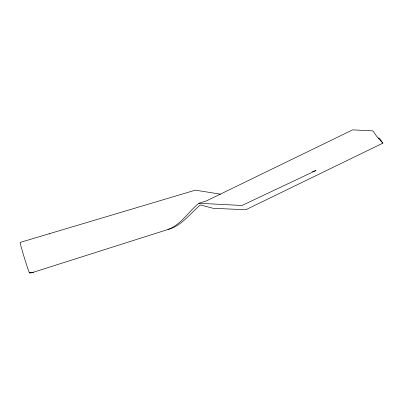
<?xml version="1.0" encoding="UTF-8"?>
<svg xmlns="http://www.w3.org/2000/svg" width="403" height="403" viewBox="0 0 403 403"><rect width="100%" height="100%" fill="white"/><g stroke="black" fill="none" stroke-linecap="round" stroke-linejoin="round"><path stroke-width="0.6" d="M49.186 234.022L49.398 233.695L195.384 190.151L220.532 194.175M167.9 229.509C181.622 226.018 189.979 213.545 200.397 204.946L213.071 208.291L245.785 209.751L382.85 143.161L376.442 135.982L372.961 130.899L352.665 129.862L206.467 200.89L198.906 203.273C188.317 211.696 181.053 224.753 167.9 229.509L33.555 272.196L29.731 273.138A16.256 0.519 72.9 0 0 29.585 272.363M49.398 233.695L20.2 242.405A16.256 0.519 72.9 0 0 23.5 254.968A16.256 0.519 72.9 0 0 29.303 272.655L33.555 272.196M312.436 171.723L315.992 170.494L241.966 205.47L198.906 203.273M378.221 138.108L379.445 138.164L382.85 143.161"/></g></svg>
